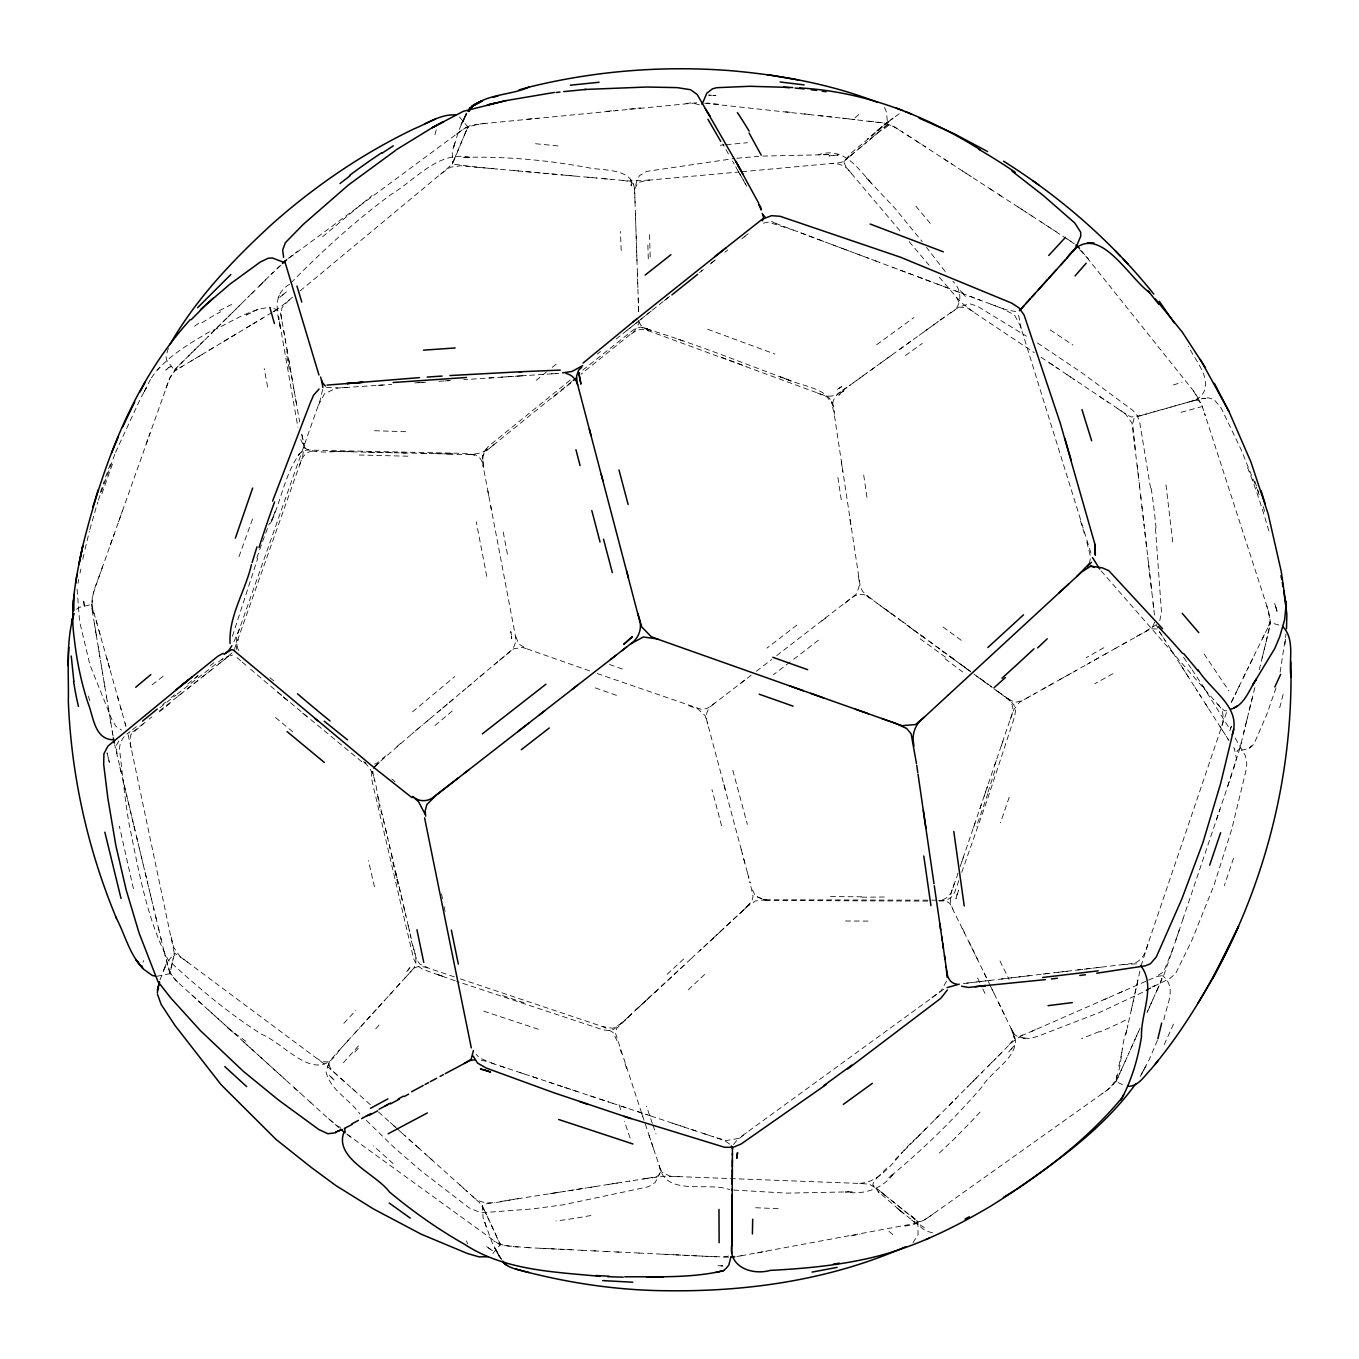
<?xml version="1.0" encoding="UTF-8"?>
<svg xmlns="http://www.w3.org/2000/svg" width="1359" height="1359" viewBox="0 0 1359 1359"><rect width="100%" height="100%" fill="white"/><g stroke="black" fill="none" stroke-linecap="round" stroke-linejoin="round"><path stroke-width="0.75" stroke-dasharray="5 3.75" d="M638.832 320.367L638.815 323.867L634.449 331.069L580.939 374.235M77.089 589.228L79.603 621.505L89.898 664.721L112.084 720.049L116.042 726.436L121.715 730.174M1280.127 672.11L1286.022 633.838M1285.053 644.183L1285.903 636.199M322.661 389.472L320.214 399.92L237.57 634.262A18.754 16.087 -68.9 0 0 240.56 653.101M78.024 583.334L78.635 579.41M1148.542 980.111L1157.019 976.408L1162.455 975.643L1160.586 982.319M476.907 167.208L452.513 164.048L464.404 135.204M236.228 649.5L238.182 639.257M950.077 313.012C962.58 307.457 962.614 289.654 952.88 281.364M156.863 976.289L169.926 973.724L174.309 953.186L130.413 744.511L130.787 734.692L146.364 721.255M79.977 573.209L80.861 569.081M177.723 982.217L170.011 972.619L173.188 958.656M370.311 1104.68L326.279 1065.473L184.246 959.709L175.073 953.372L173.205 958.554M82.831 559.228L84.139 553.232M1013.916 1035.949L1014.68 1038.48L1011.113 1028.491L1013.916 1035.949L1012.999 1040.094L1007.019 1047.177M1116.826 1075.139L1116.062 1081.611L1123.74 1085.246M1118.831 1066.068L1122.67 1048.825M1125.847 1034.539L1127.953 1025.009M1131.249 1010.196L1140.252 969.579M1133.389 1000.479L1127.223 1028.304M1134.765 994.278L1136.141 988.112M1136.753 985.343L1138.146 979.024M1126.645 1030.886C1118.678 1049.929 1124.708 1077.653 1106.226 1090.801L929.42 1216.628M434.965 134.779L436.392 129.19M160.056 979.822L165.798 965.281L163.386 970.564M85.022 549.24L89.354 531.454M1283.134 694.449L1278.751 711.386M1089.188 563.747L1090.716 557.53L1086.215 539.608M1254.85 687.535L1239.782 748.809L1236.826 751.34L1233.666 747.552M1259.198 669.851L1265.705 643.385M1265.976 642.314L1270.308 622.592L1247.613 668.934M1245.218 726.691L1246.016 723.447M1267.471 636.199L1261.492 660.525M1240.529 745.734L1241.294 742.643M1243.638 733.147L1244.436 729.919M1246.271 722.427L1247.766 716.363M1249.176 710.57L1252.437 697.337M1268.321 632.801L1269.952 625.819A16.563 5.334 77 0 0 1267.811 609.002L1204.414 412.898M1163.882 1019.777C1166.43 1005.082 1177.506 987.33 1162.455 975.643M89.847 529.483L97.712 502.134M289.518 284.32C271.919 294.359 277.287 313.351 280.6 329.235L278.578 316.46L297.876 427.202M1240.003 747.926L1227.194 787.812M454.925 142.661L453.277 148.59L458.832 130.43L466.307 113.493L461.058 124.824M1233.717 768.498L1236.452 758.577L1234.499 749.268M635.061 202.678L634.602 189.071L637.252 179.66L639.596 175.549L646.357 171.455L734.777 158.442M1276.016 687.875L1266.724 714.63L1253.847 744.29L1248.887 748.52L1236.826 751.34M1141.067 965.977L1148.253 943.401M168.329 348.227L165.951 356.262L166.817 360.458L174.513 370.209M454.484 144.224L452.258 151.444L452.513 164.048M372.128 771.3L371.364 777.62L372.774 784.058L413.663 958.876L416.89 965.23L422.479 969.222L455.061 980.756M570.134 380.18L488.017 446.669L482.734 455.707L483.192 466.426L515.469 636.199A13.692 11.059 -73.7 0 1 511.443 650.163L466.001 688.452M994.873 770.672L987.568 793.605M463.079 121.953L466.307 113.493L461.652 123.499M232.423 636.25L257.751 558.226M1159.737 620.672L1161.52 612.722L1155.473 528.396M98.307 500.197L114.785 454.297M1233.53 858.208L1224.34 885.643M1009.176 797.274L1000.513 822.773M1231.866 773.951L1183.043 918.803M299.693 464.846L302.836 455.486L303.804 446.075L302.666 439.45M1171.152 954.035L1164.136 974.199L1146.996 1012.676M1172.019 951.487L1180.308 926.923M1173.004 948.565L1163.661 971.719L1155.931 976.883M1175.858 940.105L1183.893 916.289M1216.441 819.732L1220.042 809.047M952.931 887.903L954.511 883.265M961.849 861.725L963.514 856.849M973.452 827.716L975.167 822.637M979.941 808.639L981.538 803.95M984.137 796.323L987.619 786.114M994.737 765.219L996.368 760.411M1001.362 745.768L1002.959 741.097M957.993 873.039C955.224 884.573 945.643 897.331 953.05 909.086M960.184 866.6L1012.625 712.337A14.049 13.352 -57.4 0 0 1007.58 698.764L1003.757 695.961M100.277 492.519L104.303 480.797M238.963 556.68L252.961 517.881M1268.542 626.057L1270.291 620.978L1266.843 605.961M101.925 493.606L112.695 463.351M459.427 116.891L467.87 126.931L456.471 153.771M958.791 880.632L954.799 892.099L951.3 897.297L945.762 900.541L939.324 901.102M110.283 545.044L114.207 533.968M102.503 566.941C97.627 582.722 87.044 599.183 94.892 615.882M118.522 521.822L122.446 510.78M146.126 444.07L150.017 433.13M1010.383 719.302L1013.848 709.619L1019.318 702.45L1022.851 700.327M961.73 872.342L987.534 799.092L1014.578 716.805L1015.547 710.587L1014.001 704.93L1009.567 699.936L997.54 691.085M105.645 476.873L111.132 461.941M239.439 628.979L232.899 644.166M327.842 1066.119L329.931 1060.699L336.76 1053.004M328.776 1063.57L326.024 1071.673C329.88 1089.867 349.79 1099.431 359.965 1114.006M1226.464 712.575L1145.161 952.234A18.007 12.01 -72.2 0 1 1132.794 963.429L1128.344 963.939M1157.409 1040.382L1149.221 1059.612L1139.963 1076.906L1145.909 1066.136L1142.358 1072.574M165.968 388.198C168.754 380.979 170.928 372.077 178.641 368.544M270.441 523.436L275.079 511.697L271.087 522.281C281.432 499.789 285.169 473.153 299.999 453.277L297.043 456.437L300.951 452.241L306.556 450.033L465.288 453.396L474.631 455.044L470.571 454.025L472.575 454.467A13.981 11.484 -78.4 0 1 482.343 462.536L483.345 467.241M1173.496 1024.108L1163.797 1045.649M234.597 648.634L301.137 460.752A14.507 12.384 -77.7 0 1 312.026 451.103L316.494 451.069M115.532 452.411L140.317 398.951M1154.657 622.133L1152.84 626.465L1146.656 630.899L1114.72 648.804M456.029 154.807L454.416 158.612M465.763 132.044L466.681 129.886M465.339 133.029L464.472 135.068M467.054 129.037L469.263 125.86L482.53 123.72L699.104 102.571M454.45 158.51L452.496 163.097A15.679 1.291 -39 0 1 444.631 170.775L440.435 174.292M164.269 968.661L166.664 962.851L174.326 953.372M1116.062 1081.611L1126.373 1058.695M1127.63 1055.892L1140.116 1028.033M1119.884 1073.202L1117.319 1078.893A16.665 4.604 -38.4 0 1 1106.702 1090.394L1101.911 1093.876M1121.022 1070.637L1123.621 1064.844M1125.048 1061.651L1128.785 1053.31M1130.195 1050.184L1132.659 1044.663M1133.797 1042.149L1135.139 1039.142M1136.464 1036.153L1138.723 1031.124M1147.642 1011.232L1149.901 1006.187M1150.886 1003.961L1153.349 998.474M1157.019 990.286L1159.448 984.867M1155.677 993.293L1156.934 990.473M660.508 1171.934L655.14 1182.568L648.413 1186.764L563.832 1204.72L532.524 1208.932L481.001 1212.789L469.11 1207.862L421.29 1171.033L394.28 1147.625L362.785 1116.911M466.698 113.035L462.213 122.276L466.579 114.105M1231.458 702.025L1236.163 692.394M1243.145 678.09L1245.456 673.368M1231.271 702.433L1253.355 657.161M1262.171 639.104L1264.397 634.551M1237.505 689.625L1239.799 684.953M144.275 391.562L150.492 379.399M142.933 962.121L143.731 960.592M144.343 391.477L146.143 388.028L141.251 397.134M463.419 119.796L466.375 114.173M318.244 405.543L324.512 393.736L336.098 388.13L391.766 384.427M634.602 189.071L638.305 182.48L647.462 180.271L738.803 172.015M946.51 981.113L941.023 990.915L930.354 998.729M464.659 117.435L466.545 114.19M118.929 740.995L116.025 745.836L117.503 757.337M151.393 377.904C165.271 357.621 187.729 344.778 208.437 332.36C228.873 324.189 248.731 308.493 270.713 307.44M109.501 667.847L91.563 604.483L92.514 612.213M483.872 452.139L486.624 448.436M884.556 107.429L886.544 112.457L887.58 124.382L850.19 156.081M278.085 297.23L279.495 295.43M733.52 1144.516L736.697 1140.507L746.821 1132.625M374.201 766.697L413.612 732.45M495.695 1234.618L500.078 1245.014L491.839 1254.697M851.787 173.799L845.757 166.545L843.752 161.687L851.787 152.48L893.135 118.08L882.925 125.962L890.094 120.356L886.085 123.38L842.223 118.131M746.652 907.251L750.881 902.206L745.225 908.508L751.833 901.238L753.073 896.43L749.93 882.042M354.92 1052.002L359.965 1046.362M375.73 1028.831L381.013 1022.97M339.189 1050.32C316.766 1087.234 286.002 1044.018 261.574 1034.267C227.904 1012.931 197.48 987.076 168.278 960.1C146.653 918.803 138.635 869.828 129.156 824.267C124.943 800.213 122.633 775.887 119.813 751.646C118.471 743.271 123.074 735.915 130.022 731.72M341.619 1047.653L359.812 1027.659M375.967 1009.89L351.964 1036.288M378.142 1007.512L384.767 1000.207M404.591 978.429L410.996 971.379M348.533 1040.06L343.895 1045.156M361.12 1026.215L413.034 969.137A14.337 8.426 22.1 0 1 425.282 967.2L430.107 968.746M389.252 995.281L393.617 990.49M337.949 1051.679L342.689 1046.481M396.692 987.11L400.956 982.421M411.879 970.411C421.579 960.83 410.86 946.187 410.435 935.094M343.861 1023.344L355.905 1010.264M1189.244 401.873L1195.767 400.039L1197.925 397.728L1194.051 391.545L1080.745 249.801M843.752 161.687L851.821 154.705M289.297 299.897L281.942 307.678L281.041 315.407L282.315 322.695M912.993 1242.687L918.072 1234.516L917.92 1222.964L916.764 1220.824L889.499 1198.808M373.232 768.582L379.433 762.603L376.018 765.287M1195.767 400.039C1218.615 386.041 1195.818 361.834 1188.378 346.273M877.065 1177.828L887.716 1167.075M916.934 1137.704C897.823 1152.602 885.27 1182.058 859.143 1183.417M918.174 1136.464L968.016 1086.368M970.462 1083.921L973.91 1080.439M975.49 1078.859L982.404 1071.911M988.095 1066.203L996.3 1057.948M998.729 1055.518L1008.905 1045.275A14.966 3.703 -38.5 0 1 1021.492 1035.898L1025.043 1034.25M895.258 1159.482L902.325 1152.398M904.143 1150.563L927.518 1127.087M934.907 1119.646L938.474 1116.062M949.228 1105.258L956.124 1098.327M966.996 1087.387L977.478 1076.872M981.011 1073.304L989.301 1064.98M991.628 1062.636L1003.689 1050.524M175.855 368.527L178.386 365.979M189.156 355.345L177.927 366.437L169.688 378.176L96.047 585.117L92.276 596.516L91.987 609.019M191.789 352.745L199.399 345.22M199.994 344.625L202.729 341.941M204.988 339.699L215.826 328.997M216.506 328.317L233.289 311.738M236.024 309.037L249.869 295.345M250.396 294.835L256.222 289.076M261.37 283.98L247.576 297.621M262.066 283.301L267.978 277.457M270.883 274.586L281.636 264.716M227.123 317.819L208.046 336.675M227.819 317.14L230.537 314.456M232.423 312.604L238.369 306.726M259.144 286.188L273.074 272.429M276.692 268.844L279.597 265.99M180.985 363.414L186.37 358.096M188.323 356.16L194.082 350.469M194.422 350.129L205.464 339.223M238.759 306.336L241.766 303.363M159.954 367.134L157.066 369.92M290.979 282.893C322.134 250.99 355.226 220.854 391.171 194.371C416.143 179.473 438.787 149.745 471.046 157.559L461.941 157.355C505.021 156.217 548.17 160.056 590.486 168.125C606.233 170.69 634.245 168.669 634.67 191.126M955.7 1137.5L938.237 1154.097M704.658 974.471L687.11 990.864M232.032 652.881L224.965 659.132M855.117 117.808L861.3 112.27M683.645 959.012L666.097 975.252M631.833 1013.746L616.731 1028.44L615.287 1032.534L643.996 1120.224M628.334 1016.991L621.029 1023.633L612.926 1028.304L602.801 1026.657M635.485 1010.213L685.802 963.701M691.238 958.503L713.288 938.203M713.56 937.812L726.895 925.581M727.133 925.224L741.097 912.263M742.71 910.768L746.176 907.574M627.994 1017.161L656.448 990.779M661.561 986.175L692.886 956.991M720.1 931.883L699.596 950.892M720.389 931.476L747.773 906.079L755.519 900.932L765.338 899.743M623.509 1021.458L613.673 1029.324L610.14 1030.581L603.43 1029.969L456.624 981.3M637.065 1008.888L640.616 1005.609M644.132 1002.347L647.631 999.103M654.613 992.631L658.079 989.403M740.519 912.942L743.764 909.935M322.593 236.721L372.094 195.475M1250.756 746.906L1251.894 745.921L1248.887 748.52M289.45 257.819L459.954 131.568A16.835 1.478 -39 0 1 467.87 126.914M884.522 128.68L890.757 123.482M876.691 131.144L882.501 126.285L867.263 139.111M412.541 711.793L454.653 676.697M434.982 725.519L453.906 709.585M877.727 130.209L879.324 128.884M852.535 154.111L854.59 152.395M858.582 149.048L865.462 143.29M872.971 137.004L865.938 142.882M415.242 731.074L422.36 725.111M447.604 703.911L411.573 734.166M449.625 702.212L463.963 690.168M382.185 758.832L385.701 755.893M396.862 746.516L400.548 743.424M426.165 721.901L429.971 718.707M436.935 712.863L440.435 709.925M442.558 708.141L454.857 697.83M462.23 691.629L471.471 683.866M479.778 676.884L483.413 673.843M493.895 665.027L497.547 661.969M499.399 660.423L513.702 648.753L522.688 647.513L527.7 649.126M874.805 135.458L877.167 133.488M849.545 156.608L842.359 161.993L838.741 162.808L740.774 171.829M877.676 133.063L887.444 124.909L893.61 126.421L911.125 137.633M292.525 297.23L288.108 300.9A15.476 1.274 -38.6 0 1 275.741 310.226M300.135 290.894L441.165 173.68L450.424 167.191L460.956 165.747L549.987 173.816M878.288 129.818L884.063 125.028M881.413 127.219L879.868 128.493L887.053 122.684L882.925 125.962M76.614 609.291L78.839 607.456L91.563 604.483M536.193 380.316L546.488 371.907M187.848 683.951L198.04 675.644M194.898 678.209L197.819 675.814M162.672 704.489L165.645 702.076M171.234 697.507L174.428 694.908M210.135 665.774L214.841 661.935M553.181 397.185L574.144 380.35M714.29 703.537L710.604 706.51A13.556 12.469 -66 0 0 706.748 720.372L742.405 853.911M571.782 381.59L484.84 452.02L482.581 456.675L482.802 460.769L482.734 455.707L483.192 466.426M132.452 729.766L137.497 725.74M159.92 707.733L175.99 695.027M159.326 711.827L172.576 701.363M494.047 444.104C483.379 456.437 466.817 454.993 452.173 454.025M552.213 367.355L556.494 363.94M597.331 354.036L600.44 351.556M626.924 330.441L631.646 326.67M635.876 323.289L639.104 320.724M640.718 319.433L651.352 310.956M664.211 300.696L670.785 295.447M699.392 272.649L704.115 268.878L701.312 271.104M711.386 263.068L715.938 259.433M744.239 236.857L748.758 233.255M616.12 339.054L632.767 325.786M633.124 325.497L641.992 318.431M645.559 315.577L669.545 296.432M710.281 263.952L716.329 259.127M724.891 252.298L727.812 249.971M741.725 238.878L744.987 236.262M582.756 370.141L634.058 329.354L640.395 327.077C691.714 342.315 741.657 362.581 791.889 381.216L780.151 376.766L785.655 378.821M218.561 664.194L223.793 660.049M152.14 684.766L165.424 674.472M143.714 723.362L134.048 730.989L129.139 733.096M149.048 719.132L151.749 717.008M159.615 710.791L198.482 680.061M202.593 676.816L228.618 656.244L232.406 655.055M178.08 696.182L183.142 692.19M187.168 689.013L213.618 668.101M177.18 694.092L221.993 659.268L228.618 656.244L221.993 659.268M796.901 625.089L766.952 648.09M751.204 675.202L710.91 706.119L706.612 708.583L701.516 709.432L597.077 673.503M756.436 671.176L771.657 659.506M776.702 655.616L856.697 593.781L859.635 584.54L858.293 575.35M845.213 603.039L852.823 597.196A13.709 12.724 -58.3 0 1 866.668 595.752L872.886 599.897M818.492 640.191L791.634 660.814M288.125 258.465L297.774 251.092M740.927 683.084L744.834 680.095M821.821 620.995L825.728 617.988M790.14 661.952L773.441 674.71M876.64 344.727L913.911 317.547M842.631 390.543L850.156 385.107M859.584 378.312L867.637 372.485M875.213 367.032L869.047 371.466M880.479 363.21L892.999 354.189M899.318 349.62L906.147 344.693M907.251 343.912L910.683 341.432M919.126 335.333L931.866 326.143M933.514 324.954L945.134 316.562M847.082 387.315C838.027 392.139 829.126 400.158 833.848 411.59L860.315 586.833L862.71 591.522L869.794 597.875L892.693 614.642M849.154 385.82L861.487 376.936M862.727 376.035L881.889 362.207M884.947 359.999L920.247 334.518M923.508 332.174L938.44 321.403M939.952 320.316L958.741 307.1L969.63 303.72L977.478 306.251L1026.402 336.2M841.017 391.698L838.01 393.872A14.066 9.037 13 0 1 824.2 395.401L646.816 330.186L641.873 329.303L636.776 330.22L628.368 336.081M853.299 382.847L856.442 380.571M905.349 355.582L922.353 343.368M1156.135 624.834L1146.656 630.899M456.335 134.252L464.829 128.273L476.584 124.332L487.507 123.227M194.558 326.177L200.894 321.794M933.344 1213.842L924.29 1220.076L913.639 1224.51L904.873 1226.124M943.893 989.131L738.549 1138.434L725.961 1140.592L713.169 1136.685M273.142 311.823L275.724 310.243M190.99 361.137L193.793 359.439M213.108 347.853L207.587 351.166M223.776 341.449L256.698 321.692M198.278 356.754L203.68 353.51M236.177 333.991L202.151 354.427M199.365 356.092L177.095 369.461A16.444 1.427 -38.3 0 1 175.702 368.629M271.987 312.502L252.723 324.071M179.796 367.847L182.48 366.234M246.642 327.706L251.534 324.784M260.469 319.416L262.966 317.921M1103.865 647.716L1086.3 657.603M1052.732 683.577L1032.704 694.806M1069.057 674.421L1042.319 689.421M1028.627 697.099L1022.121 700.751L1014.867 702.433L1006.475 697.948L991.238 686.771M1073.015 672.195L1089.884 662.733M1094.131 660.355L1101.028 656.482M1104.001 654.817L1117.93 647.02M1121.838 644.812L1128.921 640.836M1136.277 636.725L1150.546 628.741L1157.341 629.013M1026.419 698.322L1035.66 693.141M1059.476 679.789L1076.141 670.446M1086.911 664.415L1107.891 652.643M1112.902 673.724L1094.776 683.747M1146.181 990.456L1155.15 985.462L1149.629 988.299M273.669 311.585L277.049 309.733L280.43 312.383L285.73 342.281M899.131 113.799L886.085 123.38L887.58 124.382M219.343 310.65L232.729 303.855M1142.528 992.359L1099.312 1012.574L1037.817 1036.322L1029.663 1038.65L1021.679 1037.613L1025.179 1038.565M258.091 309.173L246.438 315.016L250.498 312.995M501.012 1259.029L492.06 1242.398L483.074 1217.834L482.428 1205.841L486.471 1203.819L494.931 1202.392M1145.96 990.201L1169.64 978.633L1175.62 973.622L1192.081 939.833L1214.063 885.066L1231.95 828.548L1246.05 770.247L1246.798 763.299L1245.422 755.774L1235.127 737.988M917.92 1222.964L737.665 1256.412M1031.855 1031.277L1035.507 1029.68M1103.933 999.663L1107.84 997.965M1119.086 993.038L1122.857 991.374M1145.722 981.351L1024.448 1034.522L1017.5 1036.356L1014.477 1034.607L1012.455 1031.226L989.42 983.899M1099.21 1031.634L1081.543 1038.667M1204.159 398.374L1205.671 398.442L1202.732 398.646L1208.168 397.83L1213.978 399.376L1221.231 408.159L1241.243 449.914L1256.888 488.493M1173.378 384.937L1182.109 382.27M1181.073 412.321L1201.203 406.8M1192.76 400.888L1204.125 398.187M1192.319 401.007L1134.289 417.519L1132.659 423.651L1135.292 449.166M1158.004 410.69L1188.785 401.992M1154.912 411.556L1142.189 415.141M1141.696 415.293L1131.452 417.026L1127.613 415.208L1040.756 357.06M763.435 223.165L768.26 222.129L794.268 230.401M757.082 1252.981L766.663 1251.231M850.989 1235.909L859.924 1234.295M736.85 1256.48L745.123 1255.155M518.577 1198.655C503.425 1200.116 483.736 1209.119 471.42 1195.207M549.868 1193.712L554.71 1192.947M555.304 1192.845L563.968 1191.486M567.654 1190.909L585.678 1188.038M590.587 1187.273L595.259 1186.526M608.169 1184.487L629.998 1181.039M646.663 1178.406L629.268 1181.158M647.309 1178.304L655.65 1176.877A14.932 9.105 26.2 0 0 660.168 1168.298L652.677 1146.045M500.163 1201.56L611.805 1183.927M612.535 1183.808L621.352 1182.415M643.13 1178.966L665.74 1176.147L860.315 1183.468L869.471 1184.216L878.016 1189.55M1001.328 979.041L1006.187 978.463M1029.137 975.745L962.97 983.593M1067.24 971.209L1011.045 977.885M1096.254 967.761L1100.926 967.2M1122.755 964.601L1137.483 963.769M1123.893 964.465L1054.21 972.755M966.742 983.152L971.566 982.574M1047.993 973.486L1039.89 974.454M1077.772 969.952L1091.583 968.304M976.679 981.962L991.34 980.23M720.253 145.294L724.245 144.869M726.233 144.666L747.45 142.712M527.207 119.252L538.147 118.165M606.607 111.319L617.411 110.249M629.132 109.077L640.599 107.922M736.782 158.256L758.645 156.336M649.738 180.067L629.353 180.985L560.859 174.801M685.904 103.403L692.088 102.876L700.378 105.085M414.733 382.915L421.188 382.491M422.054 382.44L425.724 382.185M438.991 381.301L450.118 380.571M520.089 375.933L463.742 379.671M520.888 375.882L558.787 373.368M341.958 387.74L347.819 387.349M378.04 385.344L384.138 384.937M418.028 382.694L425.129 382.219M444.954 380.911L451.256 380.503M488.951 378.006L494.812 377.615M501.029 377.19L507.281 376.783M508.64 376.698L526.205 375.526M551.55 373.844L557.7 373.453M762.739 156.081L830.536 154.586L818.339 154.739C843.701 146.432 857.427 167.599 871.748 183.754L866.312 177.791L895.207 208.573L922.2 241.647M884.335 897.025L862.031 897.195M704.642 103.199L854.964 119.575M927.687 901.119L766.051 900.473L755.349 896.023L751.34 887.325M868.078 921.096L843.701 920.977M936.725 900.202L764.013 899.743L755.349 896.023M359.15 455.01L410.163 456.25M728.543 1257.177L699.019 1255.971M374.557 430.718L408.634 431.805M451.749 454.008L365.146 452.122M334.773 451.46L383.408 452.53M352.202 451.851C336.726 449.931 319.11 455.333 305.028 448.283L299.863 437.768M387.298 452.615L396.182 452.802M401.024 452.904L408.855 453.074M421.953 453.362L430.327 453.549M435.05 453.651L447.468 453.923M468.464 454.365L472.575 454.467M329.846 451.358L334.467 451.46M447.638 453.923L456.012 454.11M778.112 1208.661L751.986 1207.59M1226.735 710.808L1224.289 710.723L1218.174 704.794L1100.841 570.576M328.3 1061.906L321.709 1061.634L317.853 1058.933M679.738 1176.52L669.851 1176.13L661.867 1172.104L659.115 1165.19C664.313 1197.5 708.226 1181.226 729.817 1189.686M526.392 1247.596L548.73 1248.666M551.533 1248.819L585.134 1250.433M593.866 1250.875L607.779 1251.537M616.782 1251.979L641.363 1253.168M662.156 1254.187L673.775 1254.748M676.069 1254.85L708.668 1256.446M711.335 1256.565L716.906 1256.837M529.212 1247.732L504.07 1245.574L493.538 1240.852M540.44 1248.275L571.358 1249.77M581.907 1250.28L595.786 1250.959M605.18 1251.418L618.957 1252.081M638.849 1253.049L697.133 1255.886M326.5 387.417L337.796 388.011M518.136 1247.188L500.69 1245.048L489.665 1221.571M932.495 1232.817L925.53 1230.846L900.015 1210.529L904.16 1213.995M958.741 307.1L966.912 307.644L1034.233 352.677M706.561 103.08L710.298 103.335M733.622 1190.059L786.759 1193.134L852.569 1191.792L845.281 1191.979C864.494 1195.139 882.45 1188.853 894.222 1173.055L888.48 1177.947C922.149 1150.36 953.406 1119.867 981.911 1086.979C992.24 1068.854 1027.438 1053.259 1011.113 1028.491M535.548 143.731L559.093 146.008M479.608 167.446L497.615 169.077M552.298 174.037L576.777 176.245M587.462 177.214L596.533 178.029M525.508 171.608L559.127 174.648M513.753 170.538L522.671 171.353M603.039 178.624L611.754 179.422M938.61 900.388L946.204 901.136L949.839 903.429L974.301 952.795M868.724 121.121L881.974 122.667A16.631 5.3 23.5 0 1 898.248 129.292L902.682 132.146M713.696 103.726L718.469 104.269M785.672 111.795L790.242 112.304M804.324 113.884L808.979 114.411M818.543 115.481L823.452 116.042M827.767 116.517L832.082 117.01M622.541 180.39L630.899 181.766L633.566 184.144M1015.717 311.619L1004.403 309.24L966.402 294.988M1278.819 625.055L1270.308 622.592M1024.55 1038.395L1017.5 1036.356M538.317 1029.273L481.069 1010.264M340.735 1127.324L337.813 1126.373L328.912 1119.052L309.546 1101.52M523.979 1002.755L499.416 994.516M491.397 1063.061L608.713 1101.996M612.28 1103.185L647.173 1114.771M650.944 1116.028L722.156 1139.742A18.499 8.12 13 0 1 730.293 1144.805M494.183 1063.978L479.455 1057.965L476.177 1054.329M500.452 1066.068L506.788 1068.174M519.597 1072.421L526.052 1074.561M532.49 1076.702L538.928 1078.842M548.934 1082.155L562.405 1086.639M564.257 1087.251L577.643 1091.685M589.925 1095.762L596.074 1097.817M599.812 1099.04L615.185 1104.154M621.505 1106.26L627.841 1108.349M637.643 1111.611L653.101 1116.741M672.127 1123.061L684.698 1127.24M690.814 1129.261L697.303 1131.418M703.809 1133.576L709.908 1135.597M454.399 976.883L429.291 968.457L419.931 964.058L416.601 959.726L412.881 945.558M460.412 978.905L604.16 1027.115L612.943 1032.415L617.92 1042.625M707.665 329.286L774.919 354.053M616.476 695.349L592.541 686.941M609.444 664.483L624.019 669.613M589.619 670.887L526.663 648.753L518.611 643.911L515.231 634.891M688.758 705.729L697.779 708.922L705.134 715.632L707.767 724.143M678.294 339.274L684.868 341.653M273.872 308.578L277.049 309.733M721.085 357.128L746.04 366.318M364.093 762.705L366.013 763.401L362.7 760.785M786.487 379.127C803.798 387.264 836.176 388.3 834.273 414.461M800.723 232.831L869.148 258.499M875.349 260.826L894.154 267.893M900.151 270.135L912.11 274.62M918.055 276.862L931.034 281.721M937.064 283.98L980.264 300.186M788.22 228.142L775.989 223.488M793.112 229.977L818.492 239.49M819.273 239.779L825.626 242.174M830.621 244.042L843.293 248.799M844.364 249.207L850.19 251.398M855.202 253.267L879.8 262.508M892.659 267.315L941.991 285.832M943.078 286.239L949.278 288.567M955.496 290.894L961.679 293.221M990.881 304.178L1002.653 308.595L1014.51 315.084L1020.388 325.956L1091.804 555.814M817.371 392.972L826.782 396.709L832.574 404.065M500.078 1245.014L347.7 1134.731M648.787 330.917L640.836 325.362L639.121 321.828M1037.427 342.961L1081.118 372.23L1132.828 410.401L1137.347 415.769L1139.708 422.275L1150.631 488.594M907.116 135.034L994.075 191.449M999.256 194.813L1032.228 216.2M1040.875 221.806L1074.629 244.008M916.119 140.877L925.326 146.84M943.775 158.816L952.778 164.643M962.478 170.945L971.413 176.738M989.913 188.748L1003.486 197.548M1017.993 206.959L1027.404 213.074M1031.617 215.792L1041.674 222.332M1045.954 225.101L1056.113 231.693M1050.252 329.965L1072.964 345.067M1066.934 238.742L1070.043 240.798A17.14 5.589 24.8 0 1 1073.661 243.991M1079.641 249.648L1088.627 259.246M916.544 1220.637L917.937 1221.571A16.41 4.468 -39.4 0 0 929.42 1216.611M1049.471 362.904L1058.185 368.748M1066.492 374.32L1074.731 379.857M1099.89 396.743L1108.638 402.621M1117.132 408.312L1125.575 414.002L1131.945 423.091L1138.927 480.559M866.668 595.752L870.423 598.334M361.766 761.736L283.419 696.946M973.299 311.772L960.915 302.394L937.014 274.569M245.928 1041.351L226.817 1027.387M943.061 627.06L962.529 641.227M991.543 686.72L979.533 677.971M899.556 619.67L926.821 639.63M968.135 669.868L926.243 638.951M876.963 603.124L900.371 620.265M907.251 625.293L944.641 652.677M942.093 650.808L953.203 658.945M952.659 658.537L988.316 684.647M976.594 676.069L980.502 678.922M983.474 681.097L992.24 687.518M346.749 1134.102L353.527 1139.063M961.645 664.857L970.564 671.414M885.422 609.053L888.293 611.176M902.818 621.793L905.706 623.917M920.349 634.636L923.288 636.793M949.839 656.21L952.778 658.368M891.232 613.317L899.93 619.687M911.447 628.368L914.981 630.967M996.096 690.338L999.952 693.158M878.118 1191.707L879.052 1192.387L873.259 1185.694A15.374 3.924 -39.5 0 1 877.099 1177.828M945.083 658.775L962.699 671.941M187.729 962.291L180.084 956.583L173.697 947.274L171.251 937.031M911.532 1219.94L914.403 1222.149L911.872 1220.093M1006.492 697.745L1012.251 702.62M884.726 1194.952L915.303 1219.635M884.93 1195.122L878.882 1190.246M880.326 1191.401L873.259 1185.694M881.21 1192.115L887.325 1197.058M897.059 1208.1L901.17 1211.481L878.271 1191.605M292.814 731.889L275.418 717.433M892.778 1234.635L886.68 1229.419M338.85 1127.749L326.347 1116.724M898.571 1209.34L902.699 1212.772M269.965 677.75L274.45 681.471M391.817 779.013L395.044 781.697M302.598 713.101L308.867 718.333M250.566 669.189L287.972 700.785M240.747 660.865L235.345 656.159M242.123 662.037L246.336 665.604M283.284 696.844L286.053 699.189M277.729 692.105L283.742 697.235M915.049 1218.938L909.035 1213.655M393.108 1163.576L373.47 1145.892M378.498 1112.002L405.254 1135.971M402.264 1133.304L420.984 1150.054M397.609 1129.125L390.203 1122.5M409.178 1139.471L416.89 1146.384M417.842 1147.234L479.506 1202.613L485.112 1211.701M432.349 1160.229L425.078 1153.723M459.716 1184.725L467.598 1191.792M337.083 1074.918L333.414 1071.639A15.136 9.36 21.2 0 1 329.931 1060.699M340.752 1078.197L344.473 1081.543M351.998 1088.27L355.803 1091.685M191.755 994.924L233.052 1032.296M243.618 1041.86L258.482 1055.297M260.639 1057.268L300.39 1093.231M202.406 1004.556L175.515 980.213L170.045 973.248M208.471 1010.043L224.881 1024.89M227.446 1027.217L250.073 1047.704M251.823 1049.267L275.316 1070.552M277.321 1072.353L285.968 1080.184M294.308 1087.727L312.043 1103.78M364.535 762.535C379.263 775.411 375.322 798.345 382.304 815.077M915.83 206.126L931.391 224.728M899.896 230.673L847.269 168.618A15.272 10.668 13.6 0 0 831.81 163.59M909.154 241.63L929.063 265.175M1217.647 704.2L1220.654 707.852A17.939 11.925 -75.4 0 1 1221.707 725.825M945.168 271.494L926.549 247.457M1193.406 390.746L1201.594 404.472L1205.195 415.327M500.978 1258.468L498.838 1255.614L500.775 1258.451M169.926 973.724L164.881 954.969M1204.091 654.002L1228.927 690.882M1159.261 631.697L1161.181 634.381M1183.604 657.314L1191.13 668.339M1202.324 685.344L1229.997 729.324M1192.064 669.698L1207.641 693.124M501.59 1259.538L494.642 1247.987L500.605 1258.723M1171.118 649.959L1173.242 653.271M1180.869 665.214L1189.176 678.226M1163.389 637.813L1196.956 690.44M1199.25 694.024L1228.485 739.823M1159.584 631.884L1165.105 640.514M1195.088 687.501L1201.067 696.878M1205.195 703.333L1209.442 709.993M1220.008 726.555L1224.102 732.96M1226.226 736.289L1230.218 742.558M732.518 161.109L734.149 163.963M738.294 171.285L743.441 180.373M743.186 179.915L745.853 184.62M728.424 153.89L722.784 143.935M735.763 166.817L739.024 172.576M745.106 183.295L746.804 186.285M739.84 174.02L742.286 178.335M956.464 297.553L958.452 301.154L958.486 304.977M999.986 961L1009.091 979.38M499.195 1256.294L496.647 1250.62M1004.403 1014.663L997.353 1000.207M962.529 928.622L965.858 935.434M969.018 941.94L994.058 993.412M975.609 955.479L978.752 961.951M984.086 972.908L987.263 979.448M977.529 978.004L981.945 987.093M982.846 988.961L986.43 996.436M484.433 1210.257L490.854 1224.136M487.117 1216.05L489.036 1220.212M491.601 1225.767L495.474 1234.159M484.178 1209.68L482.428 1205.841M485.35 1212.211L486.199 1214.08M1247.579 467.53L1252.285 479.965M466.477 1240.886L467.564 1243.859M88.199 696.029L90.323 701.907M1257.483 490.123L1260.371 498.328M652.999 1125.371L656.006 1134.001M652.32 1123.417L646.459 1106.09M630.1 1138.027L624.427 1121.26M1254.799 481.171L1258.57 492.281M620.265 1049.607L621.522 1053.327M625.055 1063.825L627.467 1071.011M649.058 1135.258L654.07 1150.173M645.287 1124.046L650.18 1138.604M641.567 1113.004L642.875 1116.877M651.403 1142.223L652.728 1146.198M619.092 1104.765L621.658 1112.8M170.011 972.619L163.59 949.567M1263.14 506.567L1265.773 514.857M305.028 448.283L301.494 432.757M486.216 1226.718L484.806 1222.268L485.69 1225.071M1080.388 520.701L1084.244 533.272M1268.813 530.876L1265.11 518.221A743.934 700.242 -54.2 0 0 1252.335 479.948M98.986 630.44L100.957 637.439M106.665 657.756L107.599 661.103M110.215 670.429L119.592 703.741M125.894 726.199L117.587 696.657M108.278 663.515L110.453 671.227M120.492 706.986L121.393 710.213M124.977 722.937L125.843 726.029M96.098 620.146L97.101 623.73M1021.255 328.793L1018.265 313.385M732.841 770.349L747.348 824.437M743.849 859.313L748.894 878.169M723.854 784.398L725.179 789.358M741.301 849.732L744.868 863.084M747.552 873.158L750.117 882.738M721.561 825.779L711.963 789.545M832.897 406.29L831.317 400.209L832.15 403.453M133.42 888.718L119.371 826.102M128.103 734.675L131.398 749.166M397.915 884.216L391.834 858.192M133.692 824.828L114.666 744.732M136.579 836.889L137.905 842.41M140.555 853.469L143.273 864.8M145.039 872.189L147.706 883.333M151.512 899.199L148.81 887.92M134.065 826.374L139.637 849.681M139.23 847.931L154.128 910.105M155.775 916.934L159.53 932.597M160.821 938.033L163.844 950.604M374.455 886.747L368.374 860.57M125.741 791.702L135.136 830.859M153.023 905.468L156.846 921.436M158.391 927.857L161.245 939.749M119.847 767.088L121.223 772.846M124.009 784.466L125.419 790.326M377.938 796.442L380.18 806.006M381.013 809.522L384.529 824.539M385.514 828.803L387.808 838.554M389.184 844.432L392.258 857.529M395.911 873.124L398.085 882.416M399.002 886.306L402.706 902.104M403.708 906.419L405.967 916.034M408.142 925.309L411.879 941.277M383.323 819.426L390.084 848.288M391.324 853.571L400.378 892.217M401.245 895.87L409.654 931.815M441.522 894.001L442.779 900.185M444.087 906.555L445.344 912.721M486.743 576.352L476.279 521.788M267.604 386.958L264.207 368.544M507.417 554.166L502.898 530.282M113.086 736.085L107.208 701.04M487.864 491.041L488.747 495.678M490.599 505.378L491.499 510.118M289.28 369.478L286.154 351.522M302.598 439.042L301.103 430.497M287.445 352.1L283.674 330.458M288.72 359.439L293.102 384.546M293.612 387.57L294.869 394.739M295.566 398.697L296.738 405.475M286.902 348.974L289.416 363.414M289.892 366.2L299.626 422.003M92.208 610.378L95.928 632.801M96.149 634.16L98.409 647.835M99.003 651.488L106.614 697.422M94.434 623.849L95.011 627.28M95.572 630.712L97.033 639.545M98.239 646.833L99.36 653.611M99.615 655.157L100.175 658.52M101.296 665.298L101.857 668.73M102.452 672.331L103.046 675.95M104.031 681.844L105.153 688.605M106.41 696.182L107.531 702.977M108.414 708.379L109.043 712.116M110.215 719.251L110.843 723.073M112.084 730.513L112.678 734.132M372.774 771.317L374.337 781.034M863.712 475.123L867.484 500.775M837.908 477.451L841.595 502.117M1165.988 484.874L1173.089 545.095M849.919 519.274L851.312 528.515M841.357 461.907L842.818 471.624M1139.437 484.976L1141.356 501.488M1141.9 506.329L1147.828 557.547M1147.76 557.054L1151.209 586.782M1149.544 572.411L1150.139 577.575M1154.487 615.117L1151.311 587.632M1148.372 562.303L1148.967 567.366M1153.078 602.937L1153.638 607.813M1137.126 465.033L1140.099 490.65M1140.626 495.288L1142.494 511.409M1142.987 515.622L1144.193 526.069M1144.856 531.794L1145.433 536.907M1146.028 541.986L1146.656 547.388M1150.733 582.739L1151.82 592.184M621.199 250.566L620.451 231.472M635.587 218.901L635.349 211.426M635.774 224.677L637.269 269.626M636.335 241.189L635.961 229.926M636.98 260.86L636.522 246.709M637.745 283.759L637.235 268.419M648.294 258.822L647.75 241.562M634.721 192.774L635.842 226.341M637.388 273.397L637.524 277.151M637.915 289.144L638.73 313.436M637.694 282.553L637.966 290.758M638.203 297.893L638.662 311.772M1151.226 488.408A786.521 659.913 -66.5 0 1 1156.084 528.243M650.214 257.038A817.252 51.761 84.6 0 1 649.483 231.845M775.972 223.505A18.465 6.54 23 0 1 769.975 220.43M1196.26 399.903A16.257 5.147 78.4 0 1 1202.681 407.649M1157.681 628.113A14.864 4.332 77.1 0 1 1156.475 624.783M987.755 793.673A793.129 565.752 -73.4 0 1 976.221 826.867M861.793 896.787A821.753 387.91 10.4 0 1 827.869 896.396M920.213 638.9A841.068 332.751 27.3 0 1 946.9 658.232M952.047 890.536A14.083 13.437 -71.9 0 1 940.717 900.083M256.834 557.937A786.097 689.472 -66.5 0 1 269.524 523.096M378.685 761.787A14.049 11.585 -69.2 0 1 374.625 764.132M201.998 322.762A779.319 392.496 35.1 0 1 220.617 311.823M590.91 1215.49A763.724 593.288 -70.1 0 1 555.967 1220.96M481.256 1060.275A18.72 8.307 15 0 1 487.898 1061.889M728.543 1255.971A17.412 7.169 12.9 0 1 720.083 1256.99M980.094 1112.104A783.82 670.055 -87.8 0 1 955.598 1137.381M1125.422 1020.201A799.313 500.859 27 0 1 1099.601 1032.025M924.324 1227.619A805.836 114.937 69 0 1 916.017 1221.775M343.453 1062.704A799.788 23.935 -45.9 0 1 358.912 1045.394M631.306 182.514L631.272 185.962L630.474 179.371L631.306 182.514M957.008 894.511L955.938 898.945L958.571 890.179L957.008 894.511M1231.39 726.165L1229.521 731.703L1231.407 726.182M409.806 967.727L406.273 972.432L409.806 967.727M1014.409 1045.462L1008.65 1051.968L1014.409 1045.462M841.153 392.666L838.792 395.265L843.99 390.797L841.153 392.666M168.482 367.762L165.832 370.073L171.013 366.386L168.482 367.762M286.341 291.947L279.699 297.4L286.341 291.947M841.629 386.686L836.448 389.88L841.629 386.686M838.18 154.977L828.956 155.928L838.18 154.977M712.082 95.249L708.634 95.147L715.938 95.708L712.082 95.249M722.903 1265.909L717.552 1265.688L722.75 1265.976M768.005 900.49L761.448 899.369L768.005 900.49M646.782 328.504L642.263 327.621L651.046 330.22L646.782 328.504M442.287 976.085L435.763 973.859L442.304 976.204M492.502 1250.756L486.029 1246.186L492.502 1250.756M334.042 1079.997L328.606 1074.612L334.042 1079.997M965.383 296.415L959.93 290.231L965.383 296.415M1276.237 608.169L1274.555 603.124L1277.528 613.028L1276.237 608.169M109.281 762.195L107.072 752.886L109.281 762.195M511.477 635.044L510.763 631.476L511.714 638.798L511.477 635.044M84.275 605.995L83.595 599.472L84.275 605.995"/><path stroke-width="1.5" d="M719.115 1242.721L718.979 1209.408M732.246 1184.267L732.28 1178.61M732.212 1189.057L731.703 1253.219M732.382 1159.923L732.28 1177.319M731.906 1244.097C727.694 1266.86 752.003 1275.574 770.196 1270.393C801.215 1268.796 832.303 1266.044 862.727 1259.606C908.322 1250.28 950.705 1229.793 990.524 1206.231C1038.769 1176.147 1085.926 1141.373 1122.262 1097.494C1132.183 1078.536 1138.129 1057.727 1141.492 1036.662C1140.66 1013.219 1156.543 985.938 1140.592 965.468M731.906 1242.687L732.11 1207.047M732.127 1205.756L732.178 1194.646M732.212 1190.314L732.331 1169.81M732.331 1166.854L732.416 1153.638M732.45 1147.896L732.399 1154.997M1286.497 628.792L1286.871 614.166L1283.711 590.638M74.116 613.588C65.538 641.669 68.969 672.212 68.324 701.193C71.28 775.751 87.774 849.579 116.5 918.446C125.011 934.822 129.462 954.035 142.389 967.795M752.682 1219.227L752.41 1233.989M1291.033 677.02C1288.417 660.865 1295.552 639.511 1282.811 626.686M68.12 665.502L68.782 647.275M190.328 319.552C133.216 382.151 102.978 464.914 82.746 545.961C76.291 576.148 69.7 607.15 74.235 638.135C76.631 660.168 81.098 681.963 87.995 703.028C93.567 716.465 94.196 739.534 113.476 739.789M73.335 600.134L73.539 611.057L73.913 594.613M1232.171 734.709C1242.109 707.326 1210.614 690.457 1198.128 669.902M71.517 622.218L72.061 618.685M77.055 574.466L75.577 583.368M1161.656 1023.055L1157.868 1038.786M730.836 1257.262L728.781 1265.161L726.301 1268.134L723.583 1270.614L716.142 1272.381L723.583 1270.614M159.462 982.166L157.44 990.082L159.547 981.877M473.425 1050.439L471.131 1059.324L464.251 1063.434M343.776 1132.625C334.467 1158.615 376.477 1174.261 389.337 1191.86C412.847 1211.532 438.006 1229.216 464.659 1244.351C504.614 1270.546 554.03 1271.905 600.083 1276.356M1233.802 729.137L1220.671 783.362L1203.038 842.24L1181.82 899.029L1156.339 956.889L1150.461 963.752L1145.331 965.824L1096.679 973.214M98.154 489.886L92.769 507.298M252.111 562.575L257.004 546.828M235.345 538.215L252.655 488.068M1220.637 832.693L1209.663 865.173M251.466 564.597C245.435 590.944 228.431 616.137 230.096 643.52M272.598 501.097L310.379 402.57L313.606 395.146L319.042 389.048M702.042 104.405L706.833 93.176L712.422 88.879L716.567 87.706L749.726 86.28L792.773 87.52M111.591 452.853L118.199 437.02M1280.654 674.336L1274.81 686.958M762.382 220.821L763.554 218.187L762.96 214.773M1076.957 245.181L1080.762 236.126L1080.66 232.168L1074.748 222.961L1043.355 195.56L1012.03 171.115M122.548 427.168L134.728 401.873M1197.721 1003.655L1212.721 978.429L1238.559 926.362C1214.98 976.951 1187.341 1026.079 1151.277 1068.904C1144.618 1075.649 1138.604 1086.453 1127.885 1086.334M1212.721 978.429C1266.027 882.161 1293.649 771.946 1290.812 661.884M1120.801 1100.246L1123.706 1094.658M145.26 382.202L139.858 392.088M169.892 344.574C196.375 298.233 233.782 259.161 272.921 223.318C315.509 185.639 362.87 153.397 414.189 128.799C427.592 123.431 440.486 113.986 455.571 114.92M468.447 110.945C482.037 93.567 510.067 95.911 528.753 87.18C594.647 70.821 663.226 65.436 730.87 70.702C780.779 75.068 830.859 84.139 877.693 102.401M468.311 111.166L470.333 107.701L468.957 109.298M468.566 110.708L470.333 107.701M231.828 645.78L228.618 650.672L224.048 654.426M1135.903 1083.565C1104.697 1126.917 1060.275 1159.176 1016.668 1189.125M468.889 110.758L471.862 106.291L481.256 101.279L471.862 106.291L468.396 111.336M468.6 110.911L473.459 105.17L481.918 101.11L473.459 105.17L468.481 111.455M583.079 363.074L637.116 318.618M947.342 990.031L940.836 998.287L847.625 1068.972M1089.188 563.747L1076.77 576.522M1154.861 1064.641L1158.327 1060.241M1086.164 263.187L1075.071 275.928M197.599 307.712L230.843 274.535M1024.006 305.707L1020.898 309.156M1065.116 260.113L1019.471 310.735M1054.941 271.392L1056.538 269.626M1071.096 253.487L1060.75 264.971M1072.353 252.095L1075.139 249.003A17.14 5.589 24.8 0 0 1075.496 246.947M1025.705 303.821L1030.377 298.657M1032.177 296.636L1035.388 293.085M1038.276 289.875L1047.568 279.58M1054.754 271.613L1048.961 278.034M1066.611 258.465C1095.405 215.69 1126.373 275.656 1149.544 292.593M1065.507 237.298L1048.723 255.475M1087.251 566.72L1091.532 562.235M191.177 319.722L205.379 305.384M1037.63 647.886L1047.228 638.815M581.652 367.372L578.611 370.226L576.59 376.137L577.048 382.372L640.276 623.322A19.672 17.769 -64.4 0 1 632.207 642.671L436.392 795.032L426.896 804.494L425.095 811.153L425.707 816.147M1023.531 614.829L987.891 647.479M1068.582 584.081L1059.222 592.711M947.97 695.315L920.739 720.44A19.417 13.998 -74.2 0 0 913.112 739.602L913.928 746.057M948.157 695.145L1081.645 572.037L1090.852 566.108L1102.285 567.841L1108.791 570.661L1162.591 628.741M205.787 304.909L229.977 284.116L260.367 261.981L268.301 258.193L272.496 258.006L284.507 262.627M200.419 309.75L213.091 298.284M994.007 687.756L1005.405 677.529M282.434 263.476L286.698 259.722M135.713 687.263L150.832 674.608M924.562 716.906L915.524 724.534L902.138 725.672L889.228 721.153M142.525 721.119L157.287 709.041M192.044 676.935L184.161 683.356L217.729 656.329L223.148 653.305M633.022 321.981L725.859 247.984M671.941 294.886L697.677 274.348M335.707 1132.743L327.893 1133.746L318.804 1129.516L278.493 1100.026L243.244 1071.232L200.452 1030.683L170.843 998.05L157.95 981.589L139.111 933.089L126.149 889.839L115.838 845.451L107.837 798.09L103.675 764.302L103.913 753.82L107.905 746.125L188.188 680.061M573.294 380.384L576.454 377.836M645.168 275.045L670.904 254.745M180.22 686.448L184.365 683.152L176.041 689.76M482.343 733.86L545.995 684.172M458.713 777.671L431.941 798.294A19.349 17.123 -71.3 0 1 413.595 797.121M463.912 773.611L469.127 769.568M517.745 731.737L528.685 723.226M539.472 714.834L544.738 710.74M572.037 689.489L577.371 685.344M610.531 659.54L615.967 655.31M621.42 651.063L626.805 646.884M521.278 749.726L549.274 727.982M714.868 256.579L762.144 219.292L771.538 215.673L780.202 216.319L900.354 257.174L1011.725 303.125L1019.165 308L1024.125 315.084L1060.258 423.142L1094.912 544.313L1095.32 554.931L1094.912 544.313M340.022 183.499L349.858 175.94M851.855 1065.133L823.69 1085.671M872.359 1083.344L843.344 1104.391M582.671 365.639L571.918 371.5L562.541 372.842M826.255 1084.499L741.046 1144.057L733.164 1147.302L724.568 1147.285L624.121 1116.385M395.265 150.645L348.38 185.028L303.244 224.405L285.373 242.683L282.672 250.005L283.623 257.344M396.013 149.915L432.434 127.576L463.436 111.268L505.973 100.617L554.438 92.429M382.117 153.125L393.295 145.855M1015.003 1190.178L1003.367 1197.449M225.288 653.407L231.506 649.704L234.631 650.248M1230.829 709.211C1244.844 705.185 1248.955 689.777 1256.446 679.041L1252.692 685.004L1274.759 648.498L1279.736 636.708L1284.612 619.806L1286.056 605.434L1281.282 571.629L1268.134 513.872L1250.926 461.992L1228.995 411.556L1200.371 359.455M427.372 1112.936L388.13 1133.78M1233.87 707.886L1237.336 705.967M630.644 643.894L643.283 636.997L656.839 638.866L895.105 723.226L906.64 728.441L911.142 733.86L916.493 763.639M387.91 1098.887L370.48 1108.315M377.666 1110.813L368.833 1115.569M351.76 1123.927L358.419 1120.36M361.596 1118.644L371.007 1113.582M379.025 1109.267L390.492 1103.1M398.221 1098.938L403.351 1096.186M411.607 1091.736L423.227 1085.501M424.993 1084.55L428.544 1082.63M440.095 1076.43L443.51 1074.578M445.208 1073.661L469.416 1060.784A18.72 8.307 15 0 1 474.597 1059.884M385.073 1106.022L388.487 1104.171M430.31 1081.679L436.681 1078.265M399.478 1099.074L390.492 1103.899M404.116 1096.577L408.634 1094.148M365.843 1116.351L369.07 1114.635M965.077 1219.006L969.341 1216.781M351.913 1124.556L344.252 1128.497M479.217 102.35L473.459 105.17M947.087 987.585L959.267 984.188M905.74 1246.679C831.402 1279.549 748.979 1291.746 668.169 1290.744C618.974 1290.557 569.948 1283.355 522.4 1270.886C515.367 1268.83 507.026 1267.59 502.456 1261.203M435.016 119.252L424.654 123.89M925.87 1239.544L929.216 1238.117M493.283 97.304L498.158 95.826M519.07 89.847L528.753 87.18M718.571 1271.82C687.875 1278.106 655.972 1276.594 624.749 1276.797M496.579 102.74L487.354 104.983L505.973 100.617M837.127 1267.386L812.036 1272.109M833.305 1264.227L839.284 1263.174M1098.225 970.853L1042.642 977.495M488.051 1256.718L479.115 1256.888L467.292 1253.44L421.205 1234.193L373.64 1209.051L335.758 1185.49L311.415 1167.551L276.098 1139.471L221.058 1084.652L174.869 1025.315L161.16 1004.437L157.44 994.142M1072.421 1002.568L1048.061 1005.66M1079.776 975.49L1085.518 974.743M1051.407 978.939L1057.37 978.242M570.27 85.209L599.098 82.253M556.171 92.497L559.942 92.072M563.73 91.631L586.001 89.422M974.913 986.736L985.564 985.564L968.508 987.449L961.56 986.226M1045.394 979.618L981.266 986.039M327.077 385.09L363.023 382.287L346.817 383.578L355.922 382.796M393.142 382.508L466.528 377.479M354.036 382.932L419.574 377.615M423.481 350.163L455.163 347.955M584.54 89.473L646.799 87.027L677.156 87.622L690.525 89.711L697.201 94.484L738.328 165.917M427.185 377.072L442.083 376.069M449.829 375.56L522.043 371.67M730.632 1257.058L734.794 1256.803M518.968 371.822L560.282 370.09M1087.37 243.074L1093.927 242.87M646.697 1277.035L663.617 1276.713M623.271 1277.154L607.779 1276.713M632.784 1282.216L602.716 1280.603M595.972 1275.506L609.359 1276.254M783.582 87.231L789.324 87.639M799.619 87.944C864.137 91.393 925.734 115.532 980.043 149.626M795.066 88.063L804.154 88.93M780.134 81.999L804.069 84.887M811.34 89.762L816.708 90.407M822.28 91.206L825.983 91.733M155.385 976.034L152.429 975.541L143.782 969.358L135.628 959.505M798.65 79.994L767.105 74.592M528.872 1272.534L515.418 1268.983M632.971 1143.989L558.668 1119.493M631.069 1118.627L553.521 1092.636L486.199 1068.038L477.587 1063.095L473.102 1055.994M579.529 1101.554L587.903 1104.391M870.134 224.031L943.35 251.84M772.812 657.297L807.654 669.681M789.783 685.938L803.339 690.729M810.847 693.396L823.741 697.965M855.423 709.177L868.537 713.815M759.154 694.194L793.112 706.17M881.787 718.503L888.446 720.865M1090.852 566.108L1094.454 567.45M902.75 110.504L896.328 108.024M658.334 639.393L651.233 636.675L641.788 627.009L637.932 613.741M905.179 111.472L911.787 114.224M919.126 118.131L954.579 133.98L987.585 151.545M411.981 797.648L375.509 768.786L233.867 650.536M1003.621 161.228C1060.445 196.953 1111.832 241.715 1153.842 294.156M410.231 1218.106L389.184 1203.021M1032.891 180.696L1038.769 185.011M503.679 1262.715L506.89 1265.433M347.462 739.806L324.24 721.204M324.274 762.416L287.14 731.618M340.396 1129.04L345.05 1132.862M315.135 718.758L317.564 720.797M1075.835 245.096L1079.488 248.306M412.575 796.425L418.572 801.725L425.163 814.347M246.675 1086.605L224.762 1066.56M1115.365 250.82L1120.309 256.019M1123.197 259.008L1128.157 264.224M1155.473 299.048L1182.313 332.14L1205.484 367.813M1182.177 613.283L1198.74 632.598M1183.604 653.492L1198.264 671.125M325.396 386.075L322.049 382.049L320.554 377.038M1148.168 290.894L1158.836 304.365M142.95 968.576L136.698 960.643L140.283 965.468M503.119 1261.339L505.259 1264.193M1099.669 568.979L1092.483 557.547M1159.261 301.256L1174.499 323.187M705.287 108.601L709.891 116.144L707.376 112.016M707.937 119.286L720.763 141.438M749.064 132.961L761.21 155.096M742.931 174.054L737.971 165.305L758.679 203.17M735.644 161.058L740.689 170.062M1214.317 383.289L1228.995 411.556M115.957 917.053L116.5 918.446M318.957 375.016L284.727 261.166M1081.968 409.637L1091.634 440.758M1261.135 490.837L1265.161 503.798M301.783 302.072L296.942 286.036M1071.198 460.293L1064.793 438.176M274.416 323.578L269.88 307.474M121.036 898.469L104.847 832.201M618.991 470.027L628.13 504.495M601.256 474.342L602.869 480.542M626.669 570.967L628.419 577.643M589.33 429.087L591.029 435.509M600.049 542.02L591.794 510.542M575.944 449.71L580.072 465.593M423.753 962.41L416.941 929.743M471.301 1047.891L424.586 817.88M458.323 964.092L451.358 930.134M113.324 737.937L114.326 743.135M321.573 380.452L322.915 387.485M1280.993 575.638L1281.622 579.019M1282.267 582.399L1283.015 586.714M953.797 831.487L964.227 905.96M923.797 856.034L930.932 905.689M941.668 936.436L943.452 948.701M923.305 810.355L926.023 829.058M939.816 923.695L940.717 929.947M942.246 940.36L934.279 885.728M944.454 955.496L946.255 967.897M916.73 765.321L917.767 772.422M918.005 774.069L925.887 828.192M926.159 830.06L933.99 883.707M942.636 943.078L944.947 958.893M946.119 966.962L946.985 972.976A18.907 13.199 -70.9 0 0 956.991 984.137M73.862 681.301L71.246 656.04M946.442 969.816L947.223 977.563M141.931 965.841L142.032 966.878M978.684 149.269A749.539 671.567 -81.6 0 1 1015.309 172.321M737.393 112.61A771.81 185.487 84.5 0 1 749.115 131.144M765.032 216.828A18.465 6.54 23 0 1 762.212 213.516M349.586 175.396A749.064 622.609 -81.3 0 1 381.896 152.616M157.406 992.749A761.77 54.071 -33.6 0 1 158.561 988.01M731.261 1145.943A18.499 8.12 13 0 1 732.45 1149.136M345.186 1131.571A17.684 7.407 15.7 0 1 344.965 1128.599M1158.208 626.635A756.25 337.134 22.5 0 1 1182.602 653.475M1034.029 648.787A746.635 171.336 -35.4 0 1 1001.974 678.192M612.331 572.598A739.67 9.921 75.1 0 1 603.549 539.234M259.025 547.507A749.166 481.63 -73 0 1 274.552 501.981M330.05 720.966A740.91 243.89 29 0 1 297.485 693.786M566.074 373.487A19.264 16.954 -59.4 0 1 577.711 384.971M78.448 706.391A776.753 425.18 15.6 0 1 73.59 681.267M737.003 1155.507L736.799 1158.293L737.563 1152.602L737.003 1155.507M82.746 545.961L78.992 564.053L82.746 545.961M632.173 636.878L623.951 644.149L632.173 636.878M341.958 1129.601L335.979 1131.962L341.958 1129.601M443.595 121.614L432.434 127.576L443.595 121.614M485.605 1070.331L480.44 1068.972L490.599 1072.013L485.605 1070.331M760.547 206.908L758.798 204.207L761.193 209.999L760.547 206.908M580.905 383.867L578.696 372.434L580.905 383.867M1286.226 609.172L1285.75 601.171L1286.226 609.172"/></g></svg>
